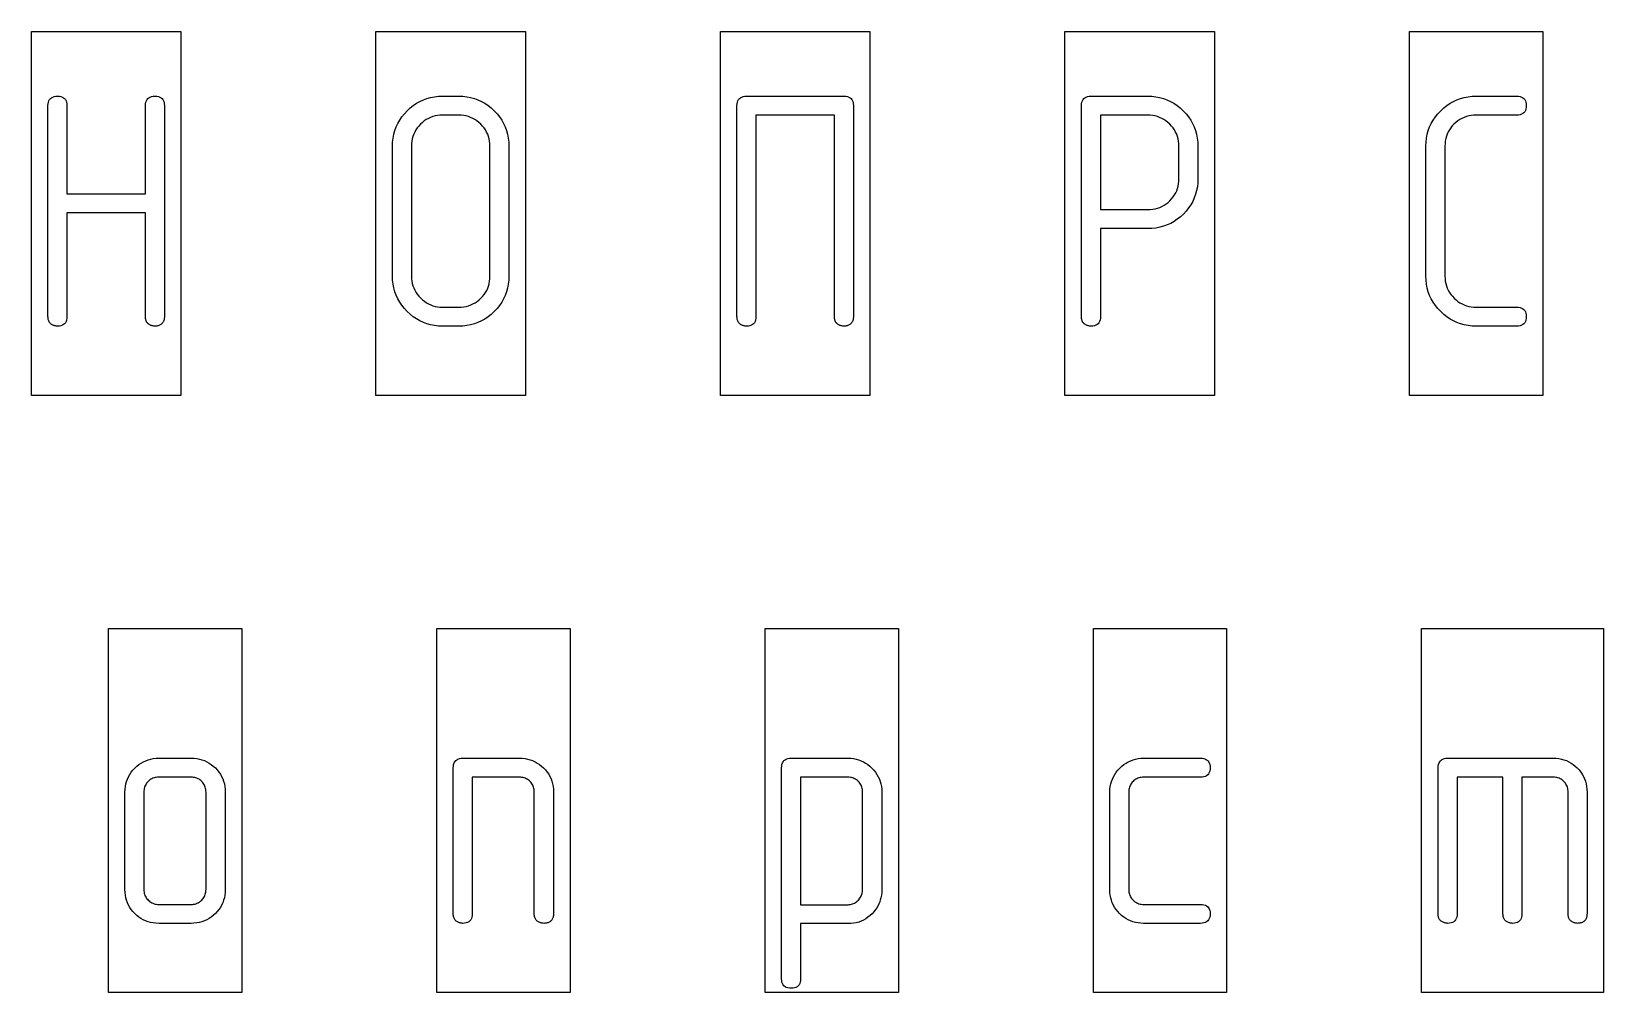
# Model space of a CAD drawing. Extents: x 0 to 347, y -110 to 9.
# Drawn here: x 147.77 to 195.31, y -20.14 to 8.91 of the extents above; entities that cross this region are included whole.
import ezdxf

# ---------------------------------------------------------------- set-up
doc = ezdxf.new("R2010")
doc.units = 0
for name, color, linetype in [('GOST_FRAME', 4, 'CONTINUOUS'), ('GOST_LOWER', 1, 'CONTINUOUS'), ('GOST_UPPER', 7, 'CONTINUOUS')]:
    doc.layers.add(name, color=color, linetype=linetype)

msp = doc.modelspace()

# ---------------------------------------------------------------- linework, layer by layer
at = {"layer": 'GOST_FRAME'}
for points in [[(147.7691, 8.9083), (152.2907, 8.9083), (152.2907, -2.0917), (147.7691, -2.0917)], [(158.1877, 8.9083), (162.7093, 8.9083), (162.7093, -2.0917), (158.1877, -2.0917)], [(168.6063, 8.9083), (173.1279, 8.9083), (173.1279, -2.0917), (168.6063, -2.0917)], [(179.0249, 8.9083), (183.5465, 8.9083), (183.5465, -2.0917), (179.0249, -2.0917)], [(189.4435, 8.9083), (193.4751, 8.9083), (193.4751, -2.0917), (189.4435, -2.0917)], [(150.098, -9.1448), (154.1296, -9.1448), (154.1296, -20.1448), (150.098, -20.1448)], [(160.0266, -9.1448), (164.0581, -9.1448), (164.0581, -20.1448), (160.0266, -20.1448)], [(169.9551, -9.1448), (173.9867, -9.1448), (173.9867, -20.1448), (169.9551, -20.1448)], [(179.8837, -9.1448), (183.9153, -9.1448), (183.9153, -20.1448), (179.8837, -20.1448)], [(189.8123, -9.1448), (195.314, -9.1448), (195.314, -20.1448), (189.8123, -20.1448)]]:
    msp.add_lwpolyline(points, close=True, dxfattribs=at)
at = {"layer": 'GOST_LOWER'}
for points in [[(152.5997, -18.0532), (151.6196, -18.0532), (151.5346, -18.0502), (151.4523, -18.0414), (151.3728, -18.0266), (151.296, -18.006), (151.222, -17.9794), (151.1507, -17.947), (151.0821, -17.9087), (151.0163, -17.8645), (150.9532, -17.8143), (150.8929, -17.7583), (150.8368, -17.698), (150.7867, -17.6349), (150.7425, -17.5691), (150.7042, -17.5005), (150.6717, -17.4292), (150.6452, -17.3551), (150.6245, -17.2784), (150.6098, -17.1988), (150.601, -17.1166), (150.598, -17.0316), (150.598, -14.0831), (150.601, -13.9996), (150.61, -13.9186), (150.6249, -13.8401), (150.6458, -13.7641), (150.6728, -13.6906), (150.7056, -13.6196), (150.7445, -13.5511), (150.7894, -13.485), (150.8402, -13.4215), (150.897, -13.3605), (150.9581, -13.3037), (151.0216, -13.2528), (151.0876, -13.208), (151.1561, -13.1691), (151.2272, -13.1362), (151.3007, -13.1093), (151.3767, -13.0884), (151.4551, -13.0734), (151.5361, -13.0645), (151.6196, -13.0615), (152.5997, -13.0615), (152.6847, -13.0644), (152.7671, -13.0733), (152.8468, -13.088), (152.9239, -13.1086), (152.9983, -13.1352), (153.0701, -13.1676), (153.1392, -13.2059), (153.2056, -13.2502), (153.2694, -13.3003), (153.3306, -13.3563), (153.3874, -13.4167), (153.4382, -13.4797), (153.4831, -13.5456), (153.5219, -13.6141), (153.5548, -13.6854), (153.5817, -13.7595), (153.6027, -13.8363), (153.6176, -13.9158), (153.6266, -13.998), (153.6296, -14.0831), (153.6296, -17.0316), (153.6266, -17.1166), (153.6176, -17.1988), (153.6027, -17.2784), (153.5817, -17.3551), (153.5548, -17.4292), (153.5219, -17.5005), (153.4831, -17.5691), (153.4382, -17.6349), (153.3874, -17.698), (153.3306, -17.7583), (153.2694, -17.8143), (153.2056, -17.8645), (153.1392, -17.9087), (153.0701, -17.947), (152.9983, -17.9794), (152.9239, -18.006), (152.8468, -18.0266), (152.7671, -18.0414), (152.6847, -18.0502)], [(163.2674, -18.0532), (163.246, -18.0525), (163.2249, -18.0505), (163.2042, -18.0472), (163.1837, -18.0425), (163.1636, -18.0365), (163.1439, -18.0292), (163.1244, -18.0206), (163.1053, -18.0106), (163.0865, -17.9993), (163.0681, -17.9867), (163.0507, -17.9725), (163.0352, -17.9565), (163.0215, -17.9386), (163.0096, -17.9189), (162.9996, -17.8974), (162.9914, -17.8741), (162.985, -17.8489), (162.9804, -17.8219), (162.9777, -17.7931), (162.9767, -17.7625), (162.9767, -14.0831), (162.9755, -14.0455), (162.9716, -14.0091), (162.9652, -13.974), (162.9561, -13.9402), (162.9446, -13.9076), (162.9304, -13.8762), (162.9137, -13.8461), (162.8944, -13.8173), (162.8725, -13.7897), (162.848, -13.7633), (162.8216, -13.7388), (162.794, -13.7169), (162.7652, -13.6976), (162.735, -13.6809), (162.7037, -13.6667), (162.6711, -13.6551), (162.6373, -13.6461), (162.6022, -13.6397), (162.5658, -13.6358), (162.5282, -13.6346), (161.0997, -13.6346), (161.0997, -17.7625), (161.0968, -17.8177), (161.0884, -17.8671), (161.0743, -17.9107), (161.0545, -17.9485), (161.0291, -17.9805), (160.998, -18.0066), (160.9613, -18.027), (160.9189, -18.0415), (160.8709, -18.0502), (160.8173, -18.0532), (160.7958, -18.0525), (160.7748, -18.0505), (160.754, -18.0472), (160.7336, -18.0425), (160.7135, -18.0365), (160.6937, -18.0292), (160.6743, -18.0206), (160.6551, -18.0106), (160.6364, -17.9993), (160.6179, -17.9867), (160.6006, -17.9725), (160.585, -17.9565), (160.5713, -17.9386), (160.5595, -17.9189), (160.5494, -17.8974), (160.5412, -17.8741), (160.5348, -17.8489), (160.5302, -17.8219), (160.5275, -17.7931), (160.5266, -17.7625), (160.5266, -13.3522), (160.5295, -13.2969), (160.5382, -13.2475), (160.5527, -13.2039), (160.5731, -13.1661), (160.5993, -13.1341), (160.6312, -13.108), (160.669, -13.0876), (160.7126, -13.0731), (160.762, -13.0644), (160.8173, -13.0615), (162.5282, -13.0615), (162.6133, -13.0644), (162.6957, -13.0733), (162.7754, -13.088), (162.8525, -13.1086), (162.9269, -13.1352), (162.9987, -13.1676), (163.0678, -13.2059), (163.1342, -13.2502), (163.198, -13.3003), (163.2591, -13.3563), (163.3159, -13.4167), (163.3668, -13.4797), (163.4116, -13.5456), (163.4505, -13.6141), (163.4834, -13.6854), (163.5103, -13.7595), (163.5312, -13.8363), (163.5462, -13.9158), (163.5551, -13.998), (163.5581, -14.0831), (163.5581, -17.7625), (163.5574, -17.79), (163.555, -17.8163), (163.551, -17.8412), (163.5455, -17.8648), (163.5384, -17.887), (163.5297, -17.908), (163.5195, -17.9276), (163.5076, -17.9458), (163.4942, -17.9628), (163.4792, -17.9784), (163.4629, -17.9926), (163.4455, -18.0053), (163.427, -18.0165), (163.4075, -18.0262), (163.3868, -18.0345), (163.3651, -18.0412), (163.3423, -18.0464), (163.3184, -18.0502), (163.2935, -18.0524)], [(172.4651, -18.0615), (171.0282, -18.0615), (171.0282, -19.7309), (171.0254, -19.7846), (171.0169, -19.8326), (171.0028, -19.8749), (170.9831, -19.9116), (170.9576, -19.9427), (170.9266, -19.9681), (170.8899, -19.9879), (170.8475, -20.002), (170.7995, -20.0105), (170.7458, -20.0133), (170.6906, -20.0105), (170.6412, -20.002), (170.5976, -19.9879), (170.5598, -19.9681), (170.5278, -19.9427), (170.5017, -19.9116), (170.4813, -19.8749), (170.4668, -19.8326), (170.4581, -19.7846), (170.4551, -19.7309), (170.4551, -13.3522), (170.4581, -13.2969), (170.4668, -13.2475), (170.4813, -13.2039), (170.5017, -13.1661), (170.5278, -13.1341), (170.5598, -13.108), (170.5976, -13.0876), (170.6412, -13.0731), (170.6906, -13.0644), (170.7458, -13.0615), (172.4651, -13.0615), (172.5486, -13.0645), (172.6296, -13.0734), (172.7081, -13.0884), (172.7841, -13.1093), (172.8576, -13.1362), (172.9286, -13.1691), (172.9971, -13.208), (173.0631, -13.2528), (173.1267, -13.3037), (173.1877, -13.3605), (173.2445, -13.4215), (173.2953, -13.485), (173.3402, -13.5511), (173.3791, -13.6196), (173.412, -13.6906), (173.4389, -13.7641), (173.4598, -13.8401), (173.4748, -13.9186), (173.4837, -13.9996), (173.4867, -14.0831), (173.4867, -17.0316), (173.4838, -17.1166), (173.4749, -17.199), (173.4602, -17.2787), (173.4395, -17.3558), (173.413, -17.4302), (173.3806, -17.502), (173.3422, -17.5711), (173.298, -17.6375), (173.2479, -17.7013), (173.1919, -17.7625), (173.1315, -17.8193), (173.0684, -17.8701), (173.0026, -17.915), (172.9341, -17.9538), (172.8627, -17.9867), (172.7887, -18.0136), (172.7119, -18.0346), (172.6324, -18.0495), (172.5501, -18.0585)], [(183.1246, -18.0532), (181.4053, -18.0532), (181.3203, -18.0502), (181.238, -18.0414), (181.1585, -18.0266), (181.0817, -18.006), (181.0077, -17.9794), (180.9364, -17.947), (180.8678, -17.9087), (180.802, -17.8645), (180.7389, -17.8143), (180.6786, -17.7583), (180.6225, -17.698), (180.5724, -17.6349), (180.5282, -17.5691), (180.4899, -17.5005), (180.4574, -17.4292), (180.4309, -17.3551), (180.4103, -17.2784), (180.3955, -17.1988), (180.3867, -17.1166), (180.3837, -17.0316), (180.3837, -14.0831), (180.3867, -13.9996), (180.3957, -13.9186), (180.4106, -13.8401), (180.4316, -13.7641), (180.4585, -13.6906), (180.4914, -13.6196), (180.5302, -13.5511), (180.5751, -13.485), (180.6259, -13.4215), (180.6827, -13.3605), (180.7438, -13.3037), (180.8073, -13.2528), (180.8733, -13.208), (180.9419, -13.1691), (181.0129, -13.1362), (181.0864, -13.1093), (181.1624, -13.0884), (181.2409, -13.0734), (181.3218, -13.0645), (181.4053, -13.0615), (183.1246, -13.0615), (183.1798, -13.0644), (183.2292, -13.0731), (183.2728, -13.0876), (183.3106, -13.108), (183.3426, -13.1341), (183.3688, -13.1661), (183.3891, -13.2039), (183.4037, -13.2475), (183.4124, -13.2969), (183.4153, -13.3522), (183.4124, -13.4058), (183.4037, -13.4538), (183.3891, -13.4962), (183.3688, -13.5329), (183.3426, -13.564), (183.3106, -13.5894), (183.2728, -13.6091), (183.2292, -13.6233), (183.1798, -13.6317), (183.1246, -13.6346), (181.4053, -13.6346), (181.3677, -13.6358), (181.3314, -13.6397), (181.2963, -13.6461), (181.2625, -13.6551), (181.2299, -13.6667), (181.1985, -13.6809), (181.1684, -13.6976), (181.1395, -13.7169), (181.1119, -13.7388), (181.0855, -13.7633), (181.0611, -13.7897), (181.0392, -13.8173), (181.0199, -13.8461), (181.0032, -13.8762), (180.989, -13.9076), (180.9774, -13.9402), (180.9684, -13.974), (180.962, -14.0091), (180.9581, -14.0455), (180.9568, -14.0831), (180.9568, -17.0316), (180.9581, -17.0691), (180.962, -17.1055), (180.9684, -17.1406), (180.9774, -17.1744), (180.989, -17.207), (181.0032, -17.2384), (181.0199, -17.2685), (181.0392, -17.2973), (181.0611, -17.325), (181.0855, -17.3513), (181.1119, -17.3758), (181.1395, -17.3977), (181.1684, -17.417), (181.1985, -17.4337), (181.2299, -17.4479), (181.2625, -17.4595), (181.2963, -17.4685), (181.3314, -17.4749), (181.3677, -17.4788), (181.4053, -17.4801), (183.1246, -17.4801), (183.1798, -17.4829), (183.2292, -17.4914), (183.2728, -17.5055), (183.3106, -17.5252), (183.3426, -17.5507), (183.3688, -17.5817), (183.3891, -17.6184), (183.4037, -17.6608), (183.4124, -17.7088), (183.4153, -17.7625), (183.4124, -17.8177), (183.4037, -17.8671), (183.3891, -17.9107), (183.3688, -17.9485), (183.3426, -17.9805), (183.3106, -18.0066), (183.2728, -18.027), (183.2292, -18.0415), (183.1798, -18.0502)], [(194.5233, -18.0532), (194.5034, -18.0525), (194.4837, -18.0505), (194.4642, -18.0472), (194.4449, -18.0425), (194.4257, -18.0365), (194.4066, -18.0292), (194.3878, -18.0206), (194.3691, -18.0106), (194.3506, -17.9993), (194.3322, -17.9867), (194.3149, -17.9725), (194.2993, -17.9565), (194.2856, -17.9386), (194.2738, -17.9189), (194.2637, -17.8974), (194.2555, -17.8741), (194.2491, -17.8489), (194.2445, -17.8219), (194.2418, -17.7931), (194.2409, -17.7625), (194.2409, -14.0831), (194.2396, -14.0455), (194.2357, -14.0091), (194.2293, -13.974), (194.2203, -13.9402), (194.2087, -13.9076), (194.1945, -13.8762), (194.1778, -13.8461), (194.1585, -13.8173), (194.1366, -13.7897), (194.1121, -13.7633), (194.0858, -13.7388), (194.0581, -13.7169), (194.0293, -13.6976), (193.9992, -13.6809), (193.9678, -13.6667), (193.9352, -13.6551), (193.9014, -13.6461), (193.8663, -13.6397), (193.8299, -13.6358), (193.7924, -13.6346), (192.8455, -13.6346), (192.8455, -17.7625), (192.8427, -17.8177), (192.8342, -17.8671), (192.8201, -17.9107), (192.8003, -17.9485), (192.7749, -17.9805), (192.7439, -18.0066), (192.7071, -18.027), (192.6648, -18.0415), (192.6168, -18.0502), (192.5631, -18.0532), (192.5417, -18.0525), (192.5206, -18.0505), (192.4998, -18.0472), (192.4794, -18.0425), (192.4593, -18.0365), (192.4395, -18.0292), (192.4201, -18.0206), (192.401, -18.0106), (192.3822, -17.9993), (192.3638, -17.9867), (192.3464, -17.9725), (192.3309, -17.9565), (192.3172, -17.9386), (192.3053, -17.9189), (192.2953, -17.8974), (192.287, -17.8741), (192.2806, -17.8489), (192.2761, -17.8219), (192.2733, -17.7931), (192.2724, -17.7625), (192.2724, -13.6346), (190.8854, -13.6346), (190.8854, -17.7625), (190.8826, -17.8177), (190.8741, -17.8671), (190.86, -17.9107), (190.8402, -17.9485), (190.8148, -17.9805), (190.7837, -18.0066), (190.747, -18.027), (190.7047, -18.0415), (190.6566, -18.0502), (190.603, -18.0532), (190.5816, -18.0525), (190.5605, -18.0505), (190.5397, -18.0472), (190.5193, -18.0425), (190.4992, -18.0365), (190.4794, -18.0292), (190.46, -18.0206), (190.4409, -18.0106), (190.4221, -17.9993), (190.4037, -17.9867), (190.3863, -17.9725), (190.3708, -17.9565), (190.3571, -17.9386), (190.3452, -17.9189), (190.3351, -17.8974), (190.3269, -17.8741), (190.3205, -17.8489), (190.3159, -17.8219), (190.3132, -17.7931), (190.3123, -17.7625), (190.3123, -13.3522), (190.3152, -13.2969), (190.3239, -13.2475), (190.3385, -13.2039), (190.3588, -13.1661), (190.385, -13.1341), (190.4169, -13.108), (190.4547, -13.0876), (190.4983, -13.0731), (190.5478, -13.0644), (190.603, -13.0615), (193.7924, -13.0615), (193.8774, -13.0644), (193.9596, -13.0733), (194.0392, -13.088), (194.1159, -13.1086), (194.19, -13.1352), (194.2613, -13.1676), (194.3299, -13.2059), (194.3957, -13.2502), (194.4588, -13.3003), (194.5191, -13.3563), (194.5751, -13.4167), (194.6252, -13.4797), (194.6695, -13.5456), (194.7078, -13.6141), (194.7402, -13.6854), (194.7668, -13.7595), (194.7874, -13.8363), (194.8022, -13.9158), (194.811, -13.998), (194.814, -14.0831), (194.814, -17.7625), (194.8132, -17.79), (194.8108, -17.8163), (194.8069, -17.8412), (194.8013, -17.8648), (194.7942, -17.887), (194.7855, -17.908), (194.7753, -17.9276), (194.7635, -17.9458), (194.75, -17.9628), (194.735, -17.9784), (194.7187, -17.9926), (194.7013, -18.0053), (194.6828, -18.0165), (194.6633, -18.0262), (194.6426, -18.0345), (194.6209, -18.0412), (194.5981, -18.0464), (194.5743, -18.0502), (194.5493, -18.0524)], [(153.0482, -14.0831), (153.0469, -14.0455), (153.043, -14.0091), (153.0366, -13.974), (153.0276, -13.9402), (153.016, -13.9076), (153.0018, -13.8762), (152.9851, -13.8461), (152.9658, -13.8173), (152.9439, -13.7897), (152.9194, -13.7633), (152.8931, -13.7388), (152.8654, -13.7169), (152.8366, -13.6976), (152.8065, -13.6809), (152.7751, -13.6667), (152.7425, -13.6551), (152.7087, -13.6461), (152.6736, -13.6397), (152.6373, -13.6358), (152.5997, -13.6346), (151.6196, -13.6346), (151.582, -13.6358), (151.5457, -13.6397), (151.5106, -13.6461), (151.4767, -13.6551), (151.4441, -13.6667), (151.4128, -13.6809), (151.3827, -13.6976), (151.3538, -13.7169), (151.3262, -13.7388), (151.2998, -13.7633), (151.2754, -13.7897), (151.2535, -13.8173), (151.2342, -13.8461), (151.2174, -13.8762), (151.2033, -13.9076), (151.1917, -13.9402), (151.1827, -13.974), (151.1762, -14.0091), (151.1724, -14.0455), (151.1711, -14.0831), (151.1711, -17.0316), (151.1724, -17.0691), (151.1762, -17.1055), (151.1827, -17.1406), (151.1917, -17.1744), (151.2033, -17.207), (151.2174, -17.2384), (151.2342, -17.2685), (151.2535, -17.2973), (151.2754, -17.325), (151.2998, -17.3513), (151.3262, -17.3758), (151.3538, -17.3977), (151.3827, -17.417), (151.4128, -17.4337), (151.4441, -17.4479), (151.4767, -17.4595), (151.5106, -17.4685), (151.5457, -17.4749), (151.582, -17.4788), (151.6196, -17.4801), (152.5997, -17.4801), (152.6373, -17.4788), (152.6736, -17.4749), (152.7087, -17.4685), (152.7425, -17.4595), (152.7751, -17.4479), (152.8065, -17.4337), (152.8366, -17.417), (152.8654, -17.3977), (152.8931, -17.3758), (152.9194, -17.3513), (152.9439, -17.325), (152.9658, -17.2973), (152.9851, -17.2685), (153.0018, -17.2384), (153.016, -17.207), (153.0276, -17.1744), (153.0366, -17.1406), (153.043, -17.1055), (153.0469, -17.0691), (153.0482, -17.0316)], [(172.9053, -14.0831), (172.904, -14.0455), (172.9002, -14.0091), (172.8937, -13.974), (172.8847, -13.9402), (172.8731, -13.9076), (172.859, -13.8762), (172.8422, -13.8461), (172.8229, -13.8173), (172.801, -13.7897), (172.7766, -13.7633), (172.7503, -13.7388), (172.7229, -13.7169), (172.6945, -13.6976), (172.665, -13.6809), (172.6343, -13.6667), (172.6027, -13.6551), (172.5699, -13.6461), (172.536, -13.6397), (172.5011, -13.6358), (172.4651, -13.6346), (171.0282, -13.6346), (171.0282, -17.4884), (172.4651, -17.4884), (172.5011, -17.487), (172.536, -17.4829), (172.5699, -17.476), (172.6027, -17.4664), (172.6343, -17.4541), (172.665, -17.439), (172.6945, -17.4212), (172.7229, -17.4007), (172.7503, -17.3774), (172.7766, -17.3513), (172.801, -17.3235), (172.8229, -17.2947), (172.8422, -17.265), (172.859, -17.2344), (172.8731, -17.2029), (172.8847, -17.1704), (172.8937, -17.1371), (172.9002, -17.1028), (172.904, -17.0676), (172.9053, -17.0316)]]:
    msp.add_lwpolyline(points, close=True, dxfattribs=at)
at = {"layer": 'GOST_UPPER'}
for points in [[(151.5083, 0), (151.4869, 0.0007), (151.4658, 0.0027), (151.445, 0.006), (151.4246, 0.0106), (151.4045, 0.0166), (151.3847, 0.0239), (151.3653, 0.0326), (151.3462, 0.0425), (151.3274, 0.0538), (151.309, 0.0664), (151.2916, 0.0806), (151.2761, 0.0967), (151.2624, 0.1145), (151.2505, 0.1342), (151.2404, 0.1557), (151.2322, 0.1791), (151.2258, 0.2042), (151.2213, 0.2312), (151.2185, 0.26), (151.2176, 0.2907), (151.2176, 3.4302), (148.8422, 3.4302), (148.8422, 0.2907), (148.8394, 0.2355), (148.8309, 0.186), (148.8168, 0.1424), (148.797, 0.1047), (148.7716, 0.0727), (148.7405, 0.0465), (148.7038, 0.0262), (148.6615, 0.0116), (148.6135, 0.0029), (148.5598, 0), (148.5384, 0.0007), (148.5173, 0.0027), (148.4965, 0.006), (148.4761, 0.0106), (148.456, 0.0166), (148.4362, 0.0239), (148.4168, 0.0326), (148.3977, 0.0425), (148.3789, 0.0538), (148.3605, 0.0664), (148.3431, 0.0806), (148.3276, 0.0967), (148.3139, 0.1145), (148.302, 0.1342), (148.2919, 0.1557), (148.2837, 0.1791), (148.2773, 0.2042), (148.2728, 0.2312), (148.27, 0.26), (148.2691, 0.2907), (148.2691, 6.6694), (148.272, 6.7231), (148.2807, 6.7711), (148.2953, 6.8135), (148.3156, 6.8502), (148.3418, 6.8812), (148.3738, 6.9066), (148.4115, 6.9264), (148.4551, 6.9405), (148.5046, 6.949), (148.5598, 6.9518), (148.6135, 6.949), (148.6615, 6.9405), (148.7038, 6.9264), (148.7405, 6.9066), (148.7716, 6.8812), (148.797, 6.8502), (148.8168, 6.8135), (148.8309, 6.7711), (148.8394, 6.7231), (148.8422, 6.6694), (148.8422, 4.0033), (151.2176, 4.0033), (151.2176, 6.6694), (151.2205, 6.7231), (151.2292, 6.7711), (151.2438, 6.8135), (151.2641, 6.8502), (151.2903, 6.8812), (151.3223, 6.9066), (151.36, 6.9264), (151.4037, 6.9405), (151.4531, 6.949), (151.5083, 6.9518), (151.562, 6.949), (151.61, 6.9405), (151.6523, 6.9264), (151.689, 6.9066), (151.7201, 6.8812), (151.7455, 6.8502), (151.7653, 6.8135), (151.7794, 6.7711), (151.7879, 6.7231), (151.7907, 6.6694), (151.7907, 0.2907), (151.7899, 0.2631), (151.7875, 0.2369), (151.7836, 0.212), (151.7781, 0.1884), (151.771, 0.1661), (151.7623, 0.1452), (151.752, 0.1256), (151.7402, 0.1073), (151.7268, 0.0904), (151.7118, 0.0748), (151.6956, 0.0605), (151.6784, 0.0478), (151.6603, 0.0366), (151.6414, 0.0269), (151.6215, 0.0187), (151.6007, 0.012), (151.5789, 0.0067), (151.5563, 0.003), (151.5328, 0.0007)], [(160.6894, 0), (160.1993, 0), (160.0765, 0.0044), (159.9573, 0.0178), (159.8417, 0.04), (159.7296, 0.0711), (159.6211, 0.1111), (159.5161, 0.16), (159.4147, 0.2177), (159.3169, 0.2844), (159.2227, 0.3599), (159.1321, 0.4444), (159.0476, 0.535), (158.9721, 0.6292), (158.9054, 0.727), (158.8477, 0.8284), (158.7988, 0.9333), (158.7588, 1.0419), (158.7277, 1.1539), (158.7055, 1.2696), (158.6922, 1.3888), (158.6877, 1.5116), (158.6877, 5.4402), (158.6922, 5.5645), (158.7055, 5.685), (158.7277, 5.8017), (158.7588, 5.9146), (158.7988, 6.0237), (158.8477, 6.1289), (158.9054, 6.2303), (158.9721, 6.3279), (159.0476, 6.4217), (159.1321, 6.5116), (159.2227, 6.5953), (159.3169, 6.6701), (159.4147, 6.7361), (159.5161, 6.7934), (159.6211, 6.8418), (159.7296, 6.8814), (159.8417, 6.9122), (159.9573, 6.9342), (160.0765, 6.9474), (160.1993, 6.9518), (160.6894, 6.9518), (160.8137, 6.9474), (160.9344, 6.9342), (161.0513, 6.9122), (161.1645, 6.8814), (161.2739, 6.8418), (161.3796, 6.7934), (161.4815, 6.7361), (161.5797, 6.6701), (161.6742, 6.5953), (161.765, 6.5116), (161.8494, 6.4217), (161.9249, 6.3279), (161.9916, 6.2303), (162.0493, 6.1289), (162.0982, 6.0237), (162.1382, 5.9146), (162.1693, 5.8017), (162.1915, 5.685), (162.2049, 5.5645), (162.2093, 5.4402), (162.2093, 1.5116), (162.2049, 1.3873), (162.1915, 1.2668), (162.1693, 1.1501), (162.1382, 1.0372), (162.0982, 0.9282), (162.0493, 0.8229), (161.9916, 0.7215), (161.9249, 0.6239), (161.8494, 0.5301), (161.765, 0.4402), (161.6742, 0.3566), (161.5797, 0.2817), (161.4815, 0.2157), (161.3796, 0.1585), (161.2739, 0.11), (161.1645, 0.0704), (161.0513, 0.0396), (160.9344, 0.0176), (160.8137, 0.0044)], [(172.3455, 0), (172.3241, 0.0007), (172.303, 0.0027), (172.2822, 0.006), (172.2618, 0.0106), (172.2417, 0.0166), (172.2219, 0.0239), (172.2025, 0.0326), (172.1834, 0.0425), (172.1646, 0.0538), (172.1462, 0.0664), (172.1288, 0.0806), (172.1133, 0.0967), (172.0996, 0.1145), (172.0877, 0.1342), (172.0777, 0.1557), (172.0694, 0.1791), (172.063, 0.2042), (172.0585, 0.2312), (172.0557, 0.26), (172.0548, 0.2907), (172.0548, 6.3787), (169.6794, 6.3787), (169.6794, 0.2907), (169.6766, 0.2355), (169.6681, 0.186), (169.654, 0.1424), (169.6342, 0.1047), (169.6088, 0.0727), (169.5777, 0.0465), (169.541, 0.0262), (169.4987, 0.0116), (169.4507, 0.0029), (169.397, 0), (169.3756, 0.0007), (169.3545, 0.0027), (169.3337, 0.006), (169.3133, 0.0106), (169.2932, 0.0166), (169.2734, 0.0239), (169.254, 0.0326), (169.2349, 0.0425), (169.2161, 0.0538), (169.1977, 0.0664), (169.1803, 0.0806), (169.1648, 0.0967), (169.1511, 0.1145), (169.1392, 0.1342), (169.1292, 0.1557), (169.1209, 0.1791), (169.1145, 0.2042), (169.11, 0.2312), (169.1072, 0.26), (169.1063, 0.2907), (169.1063, 6.6694), (169.1092, 6.7231), (169.1179, 6.7711), (169.1325, 6.8135), (169.1528, 6.8502), (169.179, 6.8812), (169.211, 6.9066), (169.2488, 6.9264), (169.2924, 6.9405), (169.3418, 6.949), (169.397, 6.9518), (172.3455, 6.9518), (172.3992, 6.949), (172.4472, 6.9405), (172.4895, 6.9264), (172.5262, 6.9066), (172.5573, 6.8812), (172.5827, 6.8502), (172.6025, 6.8135), (172.6166, 6.7711), (172.6251, 6.7231), (172.6279, 6.6694), (172.6279, 0.2907), (172.6271, 0.2631), (172.6248, 0.2369), (172.6208, 0.212), (172.6153, 0.1884), (172.6082, 0.1661), (172.5995, 0.1452), (172.5892, 0.1256), (172.5774, 0.1073), (172.564, 0.0904), (172.549, 0.0748), (172.5328, 0.0605), (172.5156, 0.0478), (172.4975, 0.0366), (172.4786, 0.0269), (172.4587, 0.0187), (172.4379, 0.012), (172.4162, 0.0067), (172.3935, 0.003), (172.37, 0.0007)], [(181.5266, 2.9485), (180.098, 2.9485), (180.098, 0.2907), (180.0952, 0.2355), (180.0867, 0.186), (180.0726, 0.1424), (180.0528, 0.1047), (180.0274, 0.0727), (179.9963, 0.0465), (179.9596, 0.0262), (179.9173, 0.0116), (179.8693, 0.0029), (179.8156, 0), (179.7942, 0.0007), (179.7731, 0.0027), (179.7523, 0.006), (179.7319, 0.0106), (179.7118, 0.0166), (179.692, 0.0239), (179.6726, 0.0326), (179.6535, 0.0425), (179.6347, 0.0538), (179.6163, 0.0664), (179.5989, 0.0806), (179.5834, 0.0967), (179.5697, 0.1145), (179.5578, 0.1342), (179.5478, 0.1557), (179.5395, 0.1791), (179.5331, 0.2042), (179.5286, 0.2312), (179.5258, 0.26), (179.5249, 0.2907), (179.5249, 6.6694), (179.5278, 6.7231), (179.5365, 6.7711), (179.5511, 6.8135), (179.5714, 6.8502), (179.5976, 6.8812), (179.6296, 6.9066), (179.6674, 6.9264), (179.711, 6.9405), (179.7604, 6.949), (179.8156, 6.9518), (181.5266, 6.9518), (181.651, 6.9474), (181.7716, 6.9342), (181.8885, 6.9122), (182.0017, 6.8814), (182.1111, 6.8418), (182.2168, 6.7934), (182.3187, 6.7361), (182.4169, 6.6701), (182.5114, 6.5953), (182.6022, 6.5116), (182.6866, 6.4217), (182.7621, 6.3279), (182.8288, 6.2303), (182.8865, 6.1289), (182.9354, 6.0237), (182.9754, 5.9146), (183.0065, 5.8017), (183.0287, 5.685), (183.0421, 5.5645), (183.0465, 5.4402), (183.0465, 4.4601), (183.0421, 4.3358), (183.0289, 4.2153), (183.0069, 4.0986), (182.9761, 3.9857), (182.9365, 3.8767), (182.888, 3.7714), (182.8308, 3.67), (182.7648, 3.5724), (182.69, 3.4787), (182.6063, 3.3887), (182.5163, 3.3051), (182.4223, 3.2302), (182.3243, 3.1642), (182.2223, 3.107), (182.1163, 3.0586), (182.0063, 3.0189), (181.8924, 2.9881), (181.7744, 2.9661), (181.6525, 2.9529)], [(192.6844, 0), (191.4635, 0), (191.3391, 0.0044), (191.2184, 0.0176), (191.1015, 0.0396), (190.9884, 0.0704), (190.8789, 0.11), (190.7733, 0.1585), (190.6713, 0.2157), (190.5731, 0.2817), (190.4786, 0.3566), (190.3879, 0.4402), (190.3034, 0.5301), (190.2279, 0.6239), (190.1613, 0.7215), (190.1035, 0.8229), (190.0546, 0.9282), (190.0146, 1.0372), (189.9835, 1.1501), (189.9613, 1.2668), (189.948, 1.3873), (189.9435, 1.5116), (189.9435, 5.4402), (189.948, 5.5645), (189.9613, 5.685), (189.9835, 5.8017), (190.0146, 5.9146), (190.0546, 6.0237), (190.1035, 6.1289), (190.1613, 6.2303), (190.2279, 6.3279), (190.3034, 6.4217), (190.3879, 6.5116), (190.4786, 6.5953), (190.5731, 6.6701), (190.6713, 6.7361), (190.7733, 6.7934), (190.8789, 6.8418), (190.9884, 6.8814), (191.1015, 6.9122), (191.2184, 6.9342), (191.3391, 6.9474), (191.4635, 6.9518), (192.6844, 6.9518), (192.7396, 6.949), (192.789, 6.9405), (192.8326, 6.9264), (192.8704, 6.9066), (192.9024, 6.8812), (192.9286, 6.8502), (192.9489, 6.8135), (192.9635, 6.7711), (192.9722, 6.7231), (192.9751, 6.6694), (192.9722, 6.6142), (192.9635, 6.5648), (192.9489, 6.5212), (192.9286, 6.4834), (192.9024, 6.4514), (192.8704, 6.4252), (192.8326, 6.4049), (192.789, 6.3904), (192.7396, 6.3816), (192.6844, 6.3787), (191.4635, 6.3787), (191.385, 6.376), (191.309, 6.3679), (191.2355, 6.3544), (191.1645, 6.3355), (191.0959, 6.3113), (191.0299, 6.2816), (190.9664, 6.2465), (190.9053, 6.206), (190.8468, 6.1601), (190.7907, 6.1088), (190.7386, 6.0535), (190.692, 5.9957), (190.6509, 5.9353), (190.6153, 5.8723), (190.5851, 5.8067), (190.5605, 5.7385), (190.5413, 5.6678), (190.5276, 5.5945), (190.5194, 5.5186), (190.5166, 5.4402), (190.5166, 1.5116), (190.5194, 1.4347), (190.5277, 1.3601), (190.5417, 1.2879), (190.5611, 1.2179), (190.5862, 1.1503), (190.6168, 1.085), (190.6529, 1.0221), (190.6947, 0.9615), (190.742, 0.9032), (190.7949, 0.8472), (190.8516, 0.7951), (190.9106, 0.7485), (190.9719, 0.7074), (191.0354, 0.6718), (191.1011, 0.6416), (191.1691, 0.6169), (191.2393, 0.5978), (191.3118, 0.5841), (191.3865, 0.5758), (191.4635, 0.5731), (192.6844, 0.5731), (192.7396, 0.5703), (192.789, 0.5618), (192.8326, 0.5477), (192.8704, 0.5279), (192.9024, 0.5025), (192.9286, 0.4714), (192.9489, 0.4347), (192.9635, 0.3924), (192.9722, 0.3444), (192.9751, 0.2907), (192.9722, 0.2355), (192.9635, 0.186), (192.9489, 0.1424), (192.9286, 0.1047), (192.9024, 0.0727), (192.8704, 0.0465), (192.8326, 0.0262), (192.789, 0.0116), (192.7396, 0.0029)], [(161.6362, 5.4402), (161.6334, 5.5171), (161.6251, 5.5917), (161.6112, 5.664), (161.5917, 5.7339), (161.5667, 5.8015), (161.536, 5.8668), (161.4999, 5.9297), (161.4581, 5.9904), (161.4108, 6.0487), (161.358, 6.1047), (161.3012, 6.1567), (161.2422, 6.2033), (161.1809, 6.2444), (161.1174, 6.2801), (161.0517, 6.3102), (160.9837, 6.3349), (160.9135, 6.3541), (160.841, 6.3678), (160.7663, 6.376), (160.6894, 6.3787), (160.1993, 6.3787), (160.1224, 6.376), (160.0478, 6.3678), (159.9756, 6.3541), (159.9056, 6.3349), (159.838, 6.3102), (159.7728, 6.2801), (159.7098, 6.2444), (159.6492, 6.2033), (159.5909, 6.1567), (159.5349, 6.1047), (159.4828, 6.0487), (159.4362, 5.9904), (159.3951, 5.9297), (159.3595, 5.8668), (159.3293, 5.8015), (159.3047, 5.7339), (159.2855, 5.664), (159.2718, 5.5917), (159.2635, 5.5171), (159.2608, 5.4402), (159.2608, 1.5116), (159.2636, 1.4363), (159.2719, 1.363), (159.2858, 1.2917), (159.3053, 1.2226), (159.3304, 1.1555), (159.361, 1.0905), (159.3971, 1.0276), (159.4389, 0.9668), (159.4862, 0.908), (159.539, 0.8513), (159.5957, 0.7985), (159.6545, 0.7512), (159.7153, 0.7094), (159.7782, 0.6733), (159.8432, 0.6426), (159.9103, 0.6176), (159.9794, 0.5981), (160.0507, 0.5842), (160.124, 0.5759), (160.1993, 0.5731), (160.6894, 0.5731), (160.7679, 0.5758), (160.8439, 0.5839), (160.9174, 0.5974), (160.9884, 0.6163), (161.0569, 0.6406), (161.1229, 0.6703), (161.1865, 0.7054), (161.2475, 0.7458), (161.3061, 0.7917), (161.3621, 0.843), (161.4142, 0.8983), (161.4608, 0.9561), (161.5019, 1.0166), (161.5375, 1.0796), (161.5677, 1.1451), (161.5924, 1.2133), (161.6115, 1.284), (161.6252, 1.3573), (161.6335, 1.4332), (161.6362, 1.5116)], [(182.4734, 5.4402), (182.4706, 5.5171), (182.4623, 5.5917), (182.4484, 5.664), (182.4289, 5.7339), (182.4039, 5.8015), (182.3733, 5.8668), (182.3371, 5.9297), (182.2953, 5.9904), (182.248, 6.0487), (182.1952, 6.1047), (182.1384, 6.1567), (182.0794, 6.2033), (182.0181, 6.2444), (181.9547, 6.2801), (181.8889, 6.3102), (181.8209, 6.3349), (181.7507, 6.3541), (181.6782, 6.3678), (181.6035, 6.376), (181.5266, 6.3787), (180.098, 6.3787), (180.098, 3.5216), (181.5266, 3.5216), (181.6051, 3.5243), (181.6811, 3.5324), (181.7546, 3.5459), (181.8256, 3.5648), (181.8941, 3.5891), (181.9601, 3.6188), (182.0237, 3.6539), (182.0847, 3.6944), (182.1433, 3.7402), (182.1993, 3.7915), (182.2514, 3.8468), (182.298, 3.9047), (182.3391, 3.9651), (182.3748, 4.0281), (182.4049, 4.0936), (182.4296, 4.1618), (182.4488, 4.2325), (182.4625, 4.3058), (182.4707, 4.3817), (182.4734, 4.4601)]]:
    msp.add_lwpolyline(points, close=True, dxfattribs=at)

doc.saveas('drawing.dxf')
